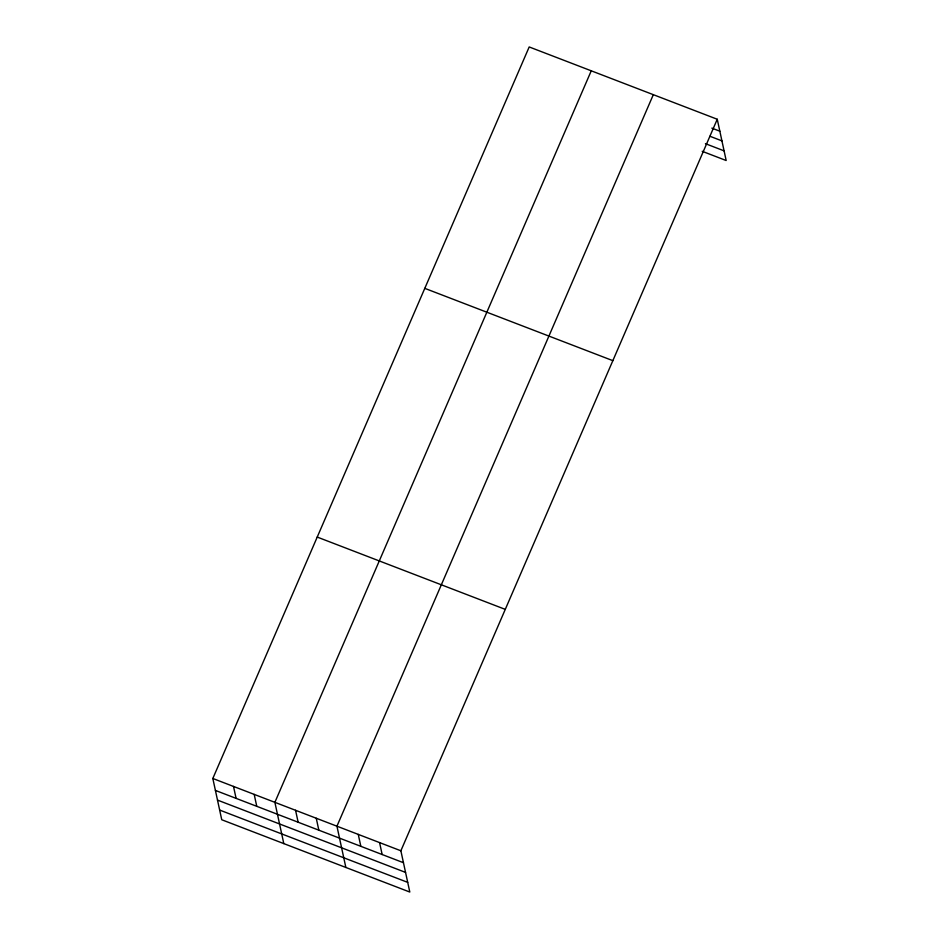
<?xml version="1.0" encoding="UTF-8"?>
<svg xmlns="http://www.w3.org/2000/svg" width="939" height="939" viewBox="0 0 939 939"><rect width="100%" height="100%" fill="white"/><g stroke="black" fill="none" stroke-linecap="round" stroke-linejoin="round"><path stroke-width="1.41" d="M717.255 119.253L400.871 850.781L409.803 892.05L221.745 819.747L212.824 778.478L529.197 46.95L717.255 119.253L726.176 160.522L702.208 151.308M591.253 70.812L274.881 802.329L283.801 843.609M653.321 94.675L336.937 826.191L345.857 867.472M711.844 128.127L719.837 131.202M709.943 136.272L721.927 140.873M705.435 143.679L724.086 150.85M424.792 288.355L612.85 360.658M317.229 537.073L505.276 609.376M212.824 778.478L400.871 850.781M215.407 790.415L403.465 862.718M217.496 800.098L405.554 872.401M219.656 810.064L407.702 882.367M379.567 842.576L382.15 854.525M358.252 834.384L360.834 846.332M316.255 818.245L318.837 830.182M295.562 810.287L298.144 822.235M254.187 794.382L256.77 806.331M233.506 786.424L236.088 798.373"/></g></svg>
